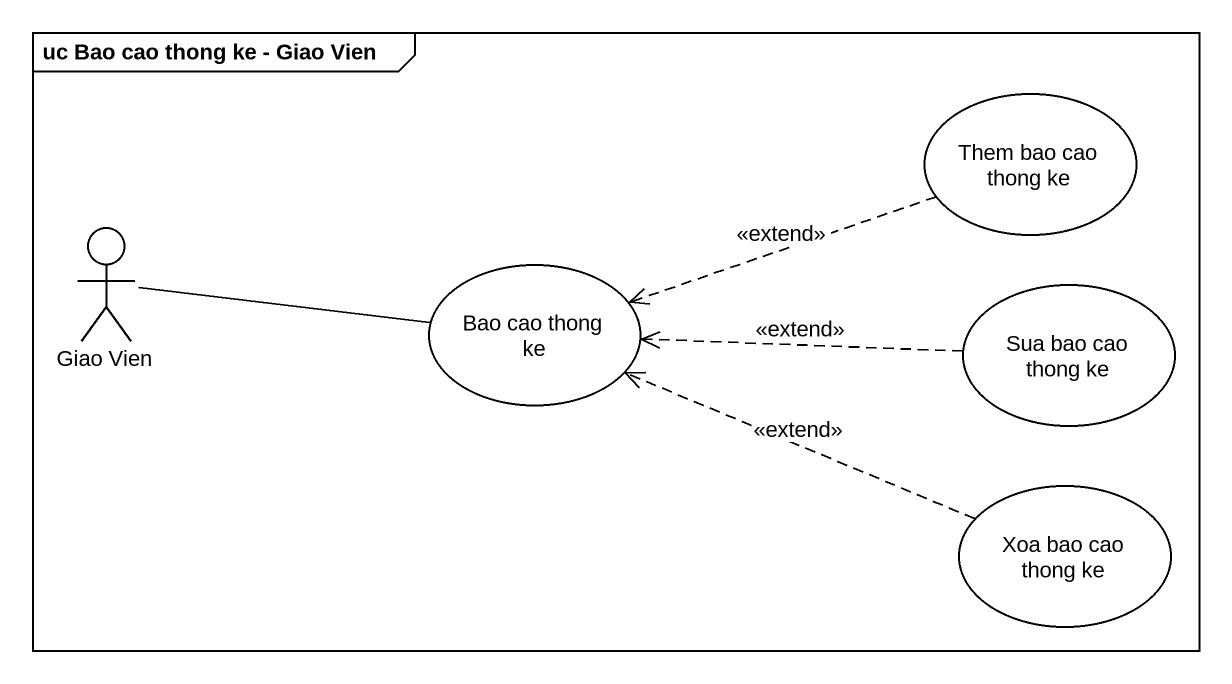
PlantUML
@startuml
mainframe uc Bao cao thong ke - Giao Vien
usecase "Them bao cao thong ke" as Them_bao_cao_thong_ke
actor "Giao Vien" as Giao_Vien
usecase "Bao cao thong ke" as Bao_cao_thong_ke
usecase "Sua bao cao thong ke" as Sua_bao_cao_thong_ke
usecase "Xoa bao cao thong ke" as Xoa_bao_cao_thong_ke
Them_bao_cao_thong_ke .left.> Bao_cao_thong_ke : <<extend>>
Giao_Vien -right- Bao_cao_thong_ke
Sua_bao_cao_thong_ke .left.> Bao_cao_thong_ke : <<extend>>
Xoa_bao_cao_thong_ke .left.> Bao_cao_thong_ke : <<extend>>
@enduml
